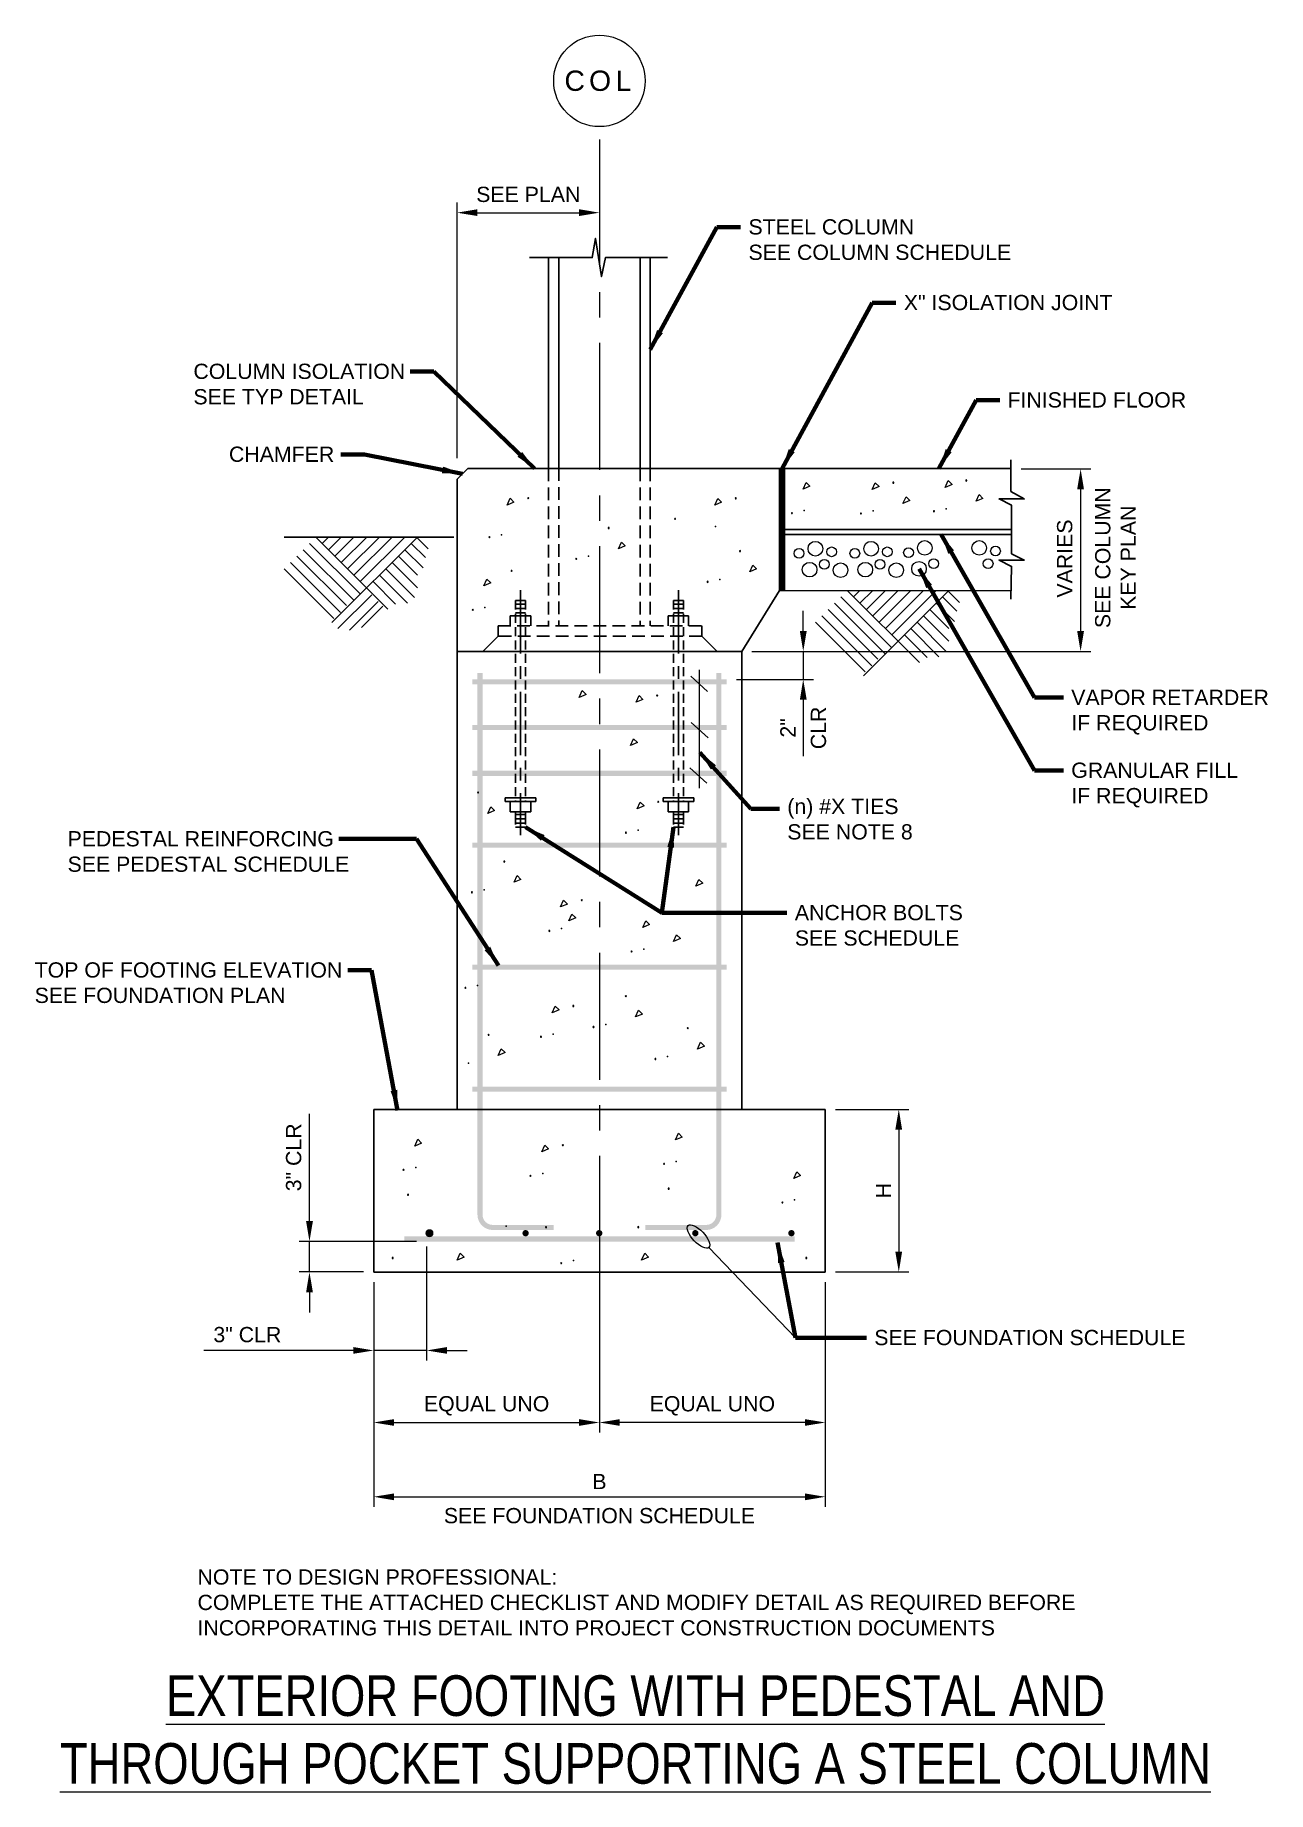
# Model space of a CAD drawing. Header units: inches. Extents: x 240 to 362, y 1895 to 2068.
import ezdxf

# ---------------------------------------------------------------- set-up
doc = ezdxf.new("R2010")
doc.units = ezdxf.units.IN
doc.header["$LTSCALE"] = 5
doc.header["$MEASUREMENT"] = 0
for name, pattern in [('CENTER', [2, 1.25, -0.25, 0.25, -0.25]), ('CENTERX2', [4, 2.5, -0.5, 0.5, -0.5]), ('HIDDEN', [0.375, 0.25, -0.125])]:
    doc.linetypes.add(name, pattern=pattern)
for name, color, linetype, lineweight in [('S-ANNO-DIMS', 1, 'Continuous', 20), ('S-ANNO-TEXT', 7, 'Continuous', 20), ('S-DELT-PATT', 7, 'Continuous', 15), ('S-DETL', 3, 'Continuous', 30), ('S-GRID', 9, 'CENTER', 20), ('S-GRID-IDEN', 9, 'Continuous', 20)]:
    doc.layers.add(name, color=color, linetype=linetype, lineweight=lineweight)
doc.styles.add('Romans', font='arial.ttf')
doc.dimstyles.get("Standard").update_dxf_attribs({"dimtxt": 0.18, "dimasz": 0.18, "dimexe": 0.18, "dimexo": 0.0625, "dimgap": 0.09, "dimtad": 0, "dimtih": 1, "dimtoh": 1, "dimdec": 4, "dimzin": 0, "dimdsep": 46, "dimtxsty": 'Standard', "dimcen": 0.09, "dimadec": 0, "dimazin": 0, "dimtfac": 1, "dimtdec": 4, "dimtofl": 0, "dimtmove": 0, "dimatfit": 3, "dimfxl": 1, "dimtolj": 1, "dimtzin": 0, "dimarcsym": 0})

# ---------------------------------------------------------------- blocks, each defined once
blk = doc.blocks.new('*D1')
at = {"layer": 'Defpoints', "color": 0, "transparency": 16777216}
for p in [(295.94, 2052.74), (295.94, 2050.26), (281.94, 2025.09)]:
    blk.add_point(p, dxfattribs=at)
at = {"layer": 'S-ANNO-DIMS', "transparency": 16777216}
for p, q in [((281.94, 2026.09), (281.94, 2051.26)), ((283.94, 2050.26), (293.94, 2050.26))]:
    blk.add_line(p, q, dxfattribs=at)
for points in [[(283.94, 2050.6), (283.94, 2049.93), (281.94, 2050.26)], [(293.94, 2050.6), (293.94, 2049.93), (295.94, 2050.26)]]:
    blk.add_solid(points, dxfattribs=at)
at = {"layer": 'S-ANNO-DIMS', "transparency": 16777216, "insert": (288.94, 2052.05), "char_height": 1.5, "attachment_point": 5, "style": 'Romans'}
blk.add_mtext('\\A1;SEE PLAN', dxfattribs=at)
blk = doc.blocks.new('*D2')
at = {"layer": 'Defpoints', "color": 0, "transparency": 16777216}
for p in [(336.42, 2025.04), (311.74, 2007.09), (343.28, 2007.09)]:
    blk.add_point(p, dxfattribs=at)
at = {"layer": 'S-ANNO-DIMS', "transparency": 16777216}
for p, q in [((337.42, 2025.04), (344.28, 2025.04)), ((343.28, 2023.04), (343.28, 2009.09)), ((312.74, 2007.09), (344.28, 2007.09))]:
    blk.add_line(p, q, dxfattribs=at)
for points in [[(342.94, 2023.04), (343.61, 2023.04), (343.28, 2025.04)], [(342.94, 2009.09), (343.61, 2009.09), (343.28, 2007.09)]]:
    blk.add_solid(points, dxfattribs=at)
at = {"layer": 'S-ANNO-DIMS', "transparency": 16777216, "insert": (341.72, 2016.23), "char_height": 1.5, "attachment_point": 5, "rotation": 90, "style": 'Romans'}
blk.add_mtext('\\A1;VARIES ', dxfattribs=at)
blk = doc.blocks.new('*D3')
at = {"layer": 'Defpoints', "color": 0, "transparency": 16777216}
for p in [(278.94, 1949.03), (267.41, 1946.03), (273.73, 1946.03)]:
    blk.add_point(p, dxfattribs=at)
at = {"layer": 'S-ANNO-DIMS', "transparency": 16777216}
for p, q in [((267.41, 1951.03), (267.41, 1961.6)), ((277.94, 1949.03), (266.41, 1949.03)), ((267.41, 1946.03), (267.41, 1949.03)), ((272.73, 1946.03), (266.41, 1946.03)), ((267.41, 1944.03), (267.41, 1942.03))]:
    blk.add_line(p, q, dxfattribs=at)
for points in [[(267.08, 1951.03), (267.75, 1951.03), (267.41, 1949.03)], [(267.08, 1944.03), (267.75, 1944.03), (267.41, 1946.03)]]:
    blk.add_solid(points, dxfattribs=at)
at = {"layer": 'S-ANNO-DIMS', "transparency": 16777216, "insert": (265.86, 1957.31), "char_height": 1.5, "attachment_point": 5, "rotation": 90, "style": 'Romans'}
blk.add_mtext('\\A1;3" CLR', dxfattribs=at)
blk = doc.blocks.new('*D4')
at = {"layer": 'Defpoints', "color": 0, "transparency": 16777216}
for p in [(273.73, 1946.03), (318.16, 1946.03), (318.16, 1923.91)]:
    blk.add_point(p, dxfattribs=at)
at = {"layer": 'S-ANNO-DIMS', "transparency": 16777216}
for p, q in [((273.73, 1945.03), (273.73, 1922.91)), ((318.16, 1945.03), (318.16, 1922.91)), ((275.73, 1923.91), (316.16, 1923.91))]:
    blk.add_line(p, q, dxfattribs=at)
for points in [[(275.73, 1924.24), (275.73, 1923.57), (273.73, 1923.91)], [(316.16, 1924.24), (316.16, 1923.57), (318.16, 1923.91)]]:
    blk.add_solid(points, dxfattribs=at)
at = {"layer": 'S-ANNO-DIMS', "transparency": 16777216, "insert": (295.94, 1925.41), "char_height": 1.5, "attachment_point": 5, "style": 'Romans'}
blk.add_mtext('\\A1;B', dxfattribs=at)
blk = doc.blocks.new('*D5')
at = {"layer": 'Defpoints', "color": 0, "transparency": 16777216}
for p in [(295.94, 1946.03), (273.73, 1939.31), (295.94, 1931.22)]:
    blk.add_point(p, dxfattribs=at)
at = {"layer": 'S-ANNO-DIMS', "transparency": 16777216}
for p, q in [((295.94, 1945.03), (295.94, 1930.22)), ((273.73, 1938.31), (273.73, 1930.22)), ((275.73, 1931.22), (293.94, 1931.22))]:
    blk.add_line(p, q, dxfattribs=at)
for points in [[(275.73, 1931.55), (275.73, 1930.89), (273.73, 1931.22)], [(293.94, 1931.55), (293.94, 1930.89), (295.94, 1931.22)]]:
    blk.add_solid(points, dxfattribs=at)
at = {"layer": 'S-ANNO-DIMS', "transparency": 16777216, "insert": (284.84, 1932.86), "char_height": 1.5, "attachment_point": 5, "style": 'Romans'}
blk.add_mtext('\\A1;EQUAL UNO', dxfattribs=at)
blk = doc.blocks.new('*D6')
at = {"layer": 'Defpoints', "color": 0, "transparency": 16777216}
for p in [(278.94, 1949.53), (273.73, 1946.03), (278.94, 1938.31)]:
    blk.add_point(p, dxfattribs=at)
at = {"layer": 'S-ANNO-DIMS', "transparency": 16777216}
for p, q in [((278.94, 1948.53), (278.94, 1937.31)), ((273.73, 1945.03), (273.73, 1937.31)), ((271.73, 1938.31), (257.02, 1938.31)), ((278.94, 1938.31), (273.73, 1938.31)), ((280.94, 1938.31), (282.94, 1938.31))]:
    blk.add_line(p, q, dxfattribs=at)
for points in [[(271.73, 1938.64), (271.73, 1937.98), (273.73, 1938.31)], [(280.94, 1938.64), (280.94, 1937.98), (278.94, 1938.31)]]:
    blk.add_solid(points, dxfattribs=at)
at = {"layer": 'S-ANNO-DIMS', "transparency": 16777216, "insert": (261.3, 1939.86), "char_height": 1.5, "attachment_point": 5, "style": 'Romans'}
blk.add_mtext('\\A1;3" CLR', dxfattribs=at)
blk = doc.blocks.new('*D0')
at = {"layer": 'Defpoints', "color": 0, "transparency": 16777216}
for p in [(318.16, 1962.03), (318.16, 1946.03), (325.39, 1946.03)]:
    blk.add_point(p, dxfattribs=at)
at = {"layer": 'S-ANNO-DIMS', "transparency": 16777216}
for p, q in [((319.16, 1962.03), (326.39, 1962.03)), ((325.39, 1960.03), (325.39, 1948.03)), ((319.16, 1946.03), (326.39, 1946.03))]:
    blk.add_line(p, q, dxfattribs=at)
for points in [[(325.05, 1960.03), (325.72, 1960.03), (325.39, 1962.03)], [(325.05, 1948.03), (325.72, 1948.03), (325.39, 1946.03)]]:
    blk.add_solid(points, dxfattribs=at)
at = {"layer": 'S-ANNO-DIMS', "transparency": 16777216, "insert": (323.89, 1954.03), "char_height": 1.5, "attachment_point": 5, "rotation": 90, "style": 'Romans'}
blk.add_mtext('\\A1;H', dxfattribs=at)
blk = doc.blocks.new('*D7')
at = {"layer": 'Defpoints', "color": 0, "transparency": 16777216}
for p in [(295.94, 1946.03), (318.16, 1939.31), (295.94, 1931.22)]:
    blk.add_point(p, dxfattribs=at)
at = {"layer": 'S-ANNO-DIMS', "transparency": 16777216}
for p, q in [((295.94, 1945.03), (295.94, 1930.22)), ((318.16, 1938.31), (318.16, 1930.22)), ((316.16, 1931.22), (297.94, 1931.22))]:
    blk.add_line(p, q, dxfattribs=at)
for points in [[(297.94, 1931.55), (297.94, 1930.89), (295.94, 1931.22)], [(316.16, 1931.55), (316.16, 1930.89), (318.16, 1931.22)]]:
    blk.add_solid(points, dxfattribs=at)
at = {"layer": 'S-ANNO-DIMS', "transparency": 16777216, "insert": (307.05, 1932.86), "char_height": 1.5, "attachment_point": 5, "style": 'Romans'}
blk.add_mtext('\\A1;EQUAL UNO', dxfattribs=at)
blk = doc.blocks.new('*D8')
at = {"layer": 'Defpoints', "color": 0, "transparency": 16777216}
for p in [(309.94, 2007.09), (308.44, 2004.34), (315.99, 2004.34)]:
    blk.add_point(p, dxfattribs=at)
at = {"layer": 'S-ANNO-DIMS', "transparency": 16777216}
for p, q in [((315.99, 2009.09), (315.99, 2011.09)), ((310.94, 2007.09), (316.99, 2007.09)), ((315.99, 2007.09), (315.99, 2004.34)), ((309.44, 2004.34), (316.99, 2004.34)), ((315.99, 2002.34), (315.99, 2000.34))]:
    blk.add_line(p, q, dxfattribs=at)
for points in [[(315.66, 2009.09), (316.33, 2009.09), (315.99, 2007.09)], [(315.66, 2002.34), (316.33, 2002.34), (315.99, 2004.34)]]:
    blk.add_solid(points, dxfattribs=at)

msp = doc.modelspace()

# ---------------------------------------------------------------- hatches: boundary and pattern name
at = {"layer": 'S-DETL'}
h = msp.add_hatch(color=256, dxfattribs=at)
h.dxf.hatch_style = 1
h.paths.add_polyline_path([(283.4425174, 2003.8436153), (308.4425174, 2003.8436153), (308.4425174, 2004.3436153), (283.4425174, 2004.3436153)])
h = msp.add_hatch(color=256, dxfattribs=at)
h.dxf.hatch_style = 1
edge = h.paths.add_edge_path()
edge.add_line((284.4425174, 2004.9797951), (284.4425174, 1951.6606269))
edge.add_arc((285.4425174, 1951.6606269), 1, 180, 270)
edge.add_line((285.4425174, 1950.6606269), (291.4425174, 1950.6606269))
edge.add_line((291.4425174, 1950.6606269), (291.4425174, 1950.1606269))
edge.add_line((291.4425174, 1950.1606269), (285.4425174, 1950.1606269))
edge.add_arc((285.4425174, 1951.6606269), 1.5, 180, 270, ccw=False)
edge.add_line((283.9425174, 1951.6606269), (283.9425174, 2004.9797951))
edge.add_line((283.9425174, 2004.9797951), (284.4425174, 2004.9797951))
h = msp.add_hatch(color=256, dxfattribs=at)
h.dxf.hatch_style = 1
edge = h.paths.add_edge_path()
edge.add_line((307.4425174, 2004.9797951), (307.4425174, 1951.6606269))
edge.add_arc((306.4425174, 1951.6606269), 1, -90, 0, ccw=False)
edge.add_line((306.4425174, 1950.6606269), (300.4425174, 1950.6606269))
edge.add_line((300.4425174, 1950.6606269), (300.4425174, 1950.1606269))
edge.add_line((300.4425174, 1950.1606269), (306.4425174, 1950.1606269))
edge.add_arc((306.4425174, 1951.6606269), 1.5, 270, 360)
edge.add_line((307.9425174, 1951.6606269), (307.9425174, 2004.9797951))
edge.add_line((307.9425174, 2004.9797951), (307.4425174, 2004.9797951))
h = msp.add_hatch(color=256, dxfattribs=at)
h.dxf.hatch_style = 1
h.paths.add_polyline_path([(283.4425174, 1999.3436153), (308.4425174, 1999.3436153), (308.4425174, 1999.8436153), (283.4425174, 1999.8436153)])
h = msp.add_hatch(color=256, dxfattribs=at)
h.dxf.hatch_style = 1
h.paths.add_polyline_path([(283.4425174, 1994.8436153), (308.4425174, 1994.8436153), (308.4425174, 1995.3436153), (283.4425174, 1995.3436153)])
h = msp.add_hatch(color=256, dxfattribs=at)
h.dxf.hatch_style = 1
h.paths.add_polyline_path([(283.4425174, 1987.7776153), (308.4425174, 1987.7776153), (308.4425174, 1988.2776153), (283.4425174, 1988.2776153)])
h = msp.add_hatch(color=256, dxfattribs=at)
h.dxf.hatch_style = 1
h.paths.add_polyline_path([(283.4425174, 1975.7776153), (308.4425174, 1975.7776153), (308.4425174, 1976.2776153), (283.4425174, 1976.2776153)])
h = msp.add_hatch(color=256, dxfattribs=at)
h.dxf.hatch_style = 1
h.paths.add_polyline_path([(283.4425174, 1963.7776153), (308.4425174, 1963.7776153), (308.4425174, 1964.2776153), (283.4425174, 1964.2776153)])
at = {"layer": 'S-DETL', "linetype": 'Continuous'}
h = msp.add_hatch(color=256, dxfattribs=at)
h.dxf.hatch_style = 1
h.paths.add_polyline_path([(278.9055295, 1949.8473516, 1), (279.5305295, 1949.8473516, 1)])
h = msp.add_hatch(color=256, dxfattribs=at)
h.dxf.hatch_style = 1
h.paths.add_polyline_path([(278.9055295, 1949.8473516, 1), (279.5305295, 1949.8473516, 1)])
h = msp.add_hatch(color=256, dxfattribs=at)
h.dxf.hatch_style = 1
h.paths.add_polyline_path([(288.3616885, 1949.8481269, 1), (288.9866885, 1949.8481269, 1)])
h = msp.add_hatch(color=256, dxfattribs=at)
h.dxf.hatch_style = 1
h.paths.add_polyline_path([(295.6048476, 1949.8481269, 1), (296.2298476, 1949.8481269, 1)])
h = msp.add_hatch(color=256, dxfattribs=at)
h.dxf.hatch_style = 1
h.paths.add_polyline_path([(305.0610067, 1949.8481269, 1), (305.6860067, 1949.8481269, 1)])
h = msp.add_hatch(color=256, dxfattribs=at)
h.dxf.hatch_style = 1
h.paths.add_polyline_path([(314.5171658, 1949.8481269, 1), (315.1421658, 1949.8481269, 1)])
at = {"layer": 'S-DETL'}
h = msp.add_hatch(color=256, dxfattribs=at)
h.dxf.hatch_style = 1
h.paths.add_polyline_path([(276.7295174, 1949.5276153), (315.1555174, 1949.5276153), (315.1555174, 1949.0276153), (276.7295174, 1949.0276153)])

# ---------------------------------------------------------------- linework, layer by layer
at = {"layer": 'S-ANNO-DIMS'}
for p, q in [((305.7578315, 2005.2780803), (305.7578315, 1993.6484321)), ((304.9191744, 2004.6639564), (306.58652, 2003.1556376)), ((315.9935861, 2002.3436153), (315.9935861, 1996.7825649)), ((304.9721571, 2000.1021083), (306.6395027, 1998.5937895)), ((304.849198, 1995.6265216), (306.5165436, 1994.1182028))]:
    msp.add_line(p, q, dxfattribs=at)
at = {"layer": 'S-ANNO-TEXT'}
msp.add_lwpolyline([(306.7136362, 1948.4485604), (315.2298333, 1939.5546555)], dxfattribs=at)
msp.add_ellipse((305.6862339, 1949.5215298), major_axis=(-1.0274023, 1.0729694), ratio=0.4, dxfattribs=at)
at = {"layer": 'S-DELT-PATT', "color": 7, "linetype": 'Continuous'}
for p, q in [((267.4147309, 2017.722084), (272.3911528, 2012.7456778)), ((268.0397309, 2018.347084), (275.129309, 2011.2575215)), ((268.6647309, 2017.722084), (269.2897309, 2018.347084)), ((269.2897309, 2017.097084), (270.5397309, 2018.347084)), ((269.6234028, 2009.9307715), (278.0397153, 2018.347084)), ((269.9147309, 2016.472084), (271.7897309, 2018.347084)), ((270.5397309, 2015.847084), (273.0397309, 2018.347084)), ((271.1647309, 2015.222084), (274.2897309, 2018.347084)), ((271.7897309, 2014.597084), (275.5397309, 2018.347084)), ((272.4147309, 2013.972084), (276.7897153, 2018.347084)), ((277.4147153, 2017.722084), (278.8215747, 2016.315209)), ((277.9784653, 2018.285834), (279.0927309, 2017.1715528)), ((265.5397465, 2015.847084), (270.4511372, 2010.9356934)), ((266.1647465, 2016.472084), (271.0436215, 2011.5931934)), ((266.7897465, 2017.097084), (271.7986684, 2012.0881622)), ((275.5397309, 2015.847084), (278.0397153, 2013.3470997)), ((276.1647309, 2016.472084), (278.0397153, 2014.597084)), ((276.7897153, 2017.097084), (278.5866997, 2015.300084)), ((264.9147465, 2015.222084), (269.7936215, 2010.3431934)), ((273.6647309, 2013.972084), (275.8843403, 2011.7524747)), ((274.2897309, 2014.597084), (277.0619965, 2011.8248028)), ((274.9147309, 2015.222084), (277.7520278, 2012.3847872)), ((270.2175122, 2009.3366465), (273.5335434, 2012.6526778)), ((271.3553715, 2009.1740997), (274.1837465, 2012.0024747)), ((272.5257309, 2009.4341778), (274.6388872, 2011.547334))]:
    msp.add_line(p, q, dxfattribs=at)
at = {"layer": 'S-DELT-PATT'}
for p, q in [((313.6522231, 2013.0936153), (336.4423825, 2013.0936153)), ((319.6988702, 2012.4686153), (324.6752921, 2007.492209)), ((320.3238702, 2013.0936153), (327.4134484, 2006.0040528)), ((320.9488702, 2012.4686153), (321.5738702, 2013.0936153)), ((321.5738702, 2011.8436153), (322.8238702, 2013.0936153)), ((321.9075421, 2004.6773028), (330.3238546, 2013.0936153)), ((322.1988702, 2011.2186153), (324.0738702, 2013.0936153)), ((322.8238702, 2010.5936153), (325.3238702, 2013.0936153)), ((323.4488702, 2009.9686153), (326.5738702, 2013.0936153)), ((324.0738702, 2009.3436153), (327.8238702, 2013.0936153)), ((324.6988702, 2008.7186153), (329.0738546, 2013.0936153)), ((329.6988546, 2012.4686153), (331.105714, 2011.0617403)), ((330.2626046, 2013.0323653), (331.3768702, 2011.918084)), ((317.8238859, 2010.5936153), (322.7352765, 2005.6822247)), ((318.4488859, 2011.2186153), (323.3277609, 2006.3397247)), ((319.0738859, 2011.8436153), (324.0828077, 2006.8346934)), ((327.8238702, 2010.5936153), (330.3238546, 2008.0936309)), ((328.4488702, 2011.2186153), (330.3238546, 2009.3436153)), ((329.0738546, 2011.8436153), (330.870839, 2010.0466153)), ((317.1988859, 2009.9686153), (322.0777609, 2005.0897247)), ((325.9488702, 2008.7186153), (328.1684796, 2006.4990059)), ((326.5738702, 2009.3436153), (329.3461359, 2006.571334)), ((327.1988702, 2009.9686153), (330.0361671, 2007.1313184))]:
    msp.add_line(p, q, dxfattribs=at)
at = {"layer": 'S-DELT-PATT', "flags": 128}
for points in [[(316.6523515, 2023.3403204), (315.9780885, 2023.0526701), (316.2774588, 2023.7152132)], [(323.4477265, 2023.3104092), (322.7734635, 2023.0227589), (323.0728338, 2023.685302)], [(330.6322657, 2023.5197891), (329.9580028, 2023.2321388), (330.257373, 2023.8946818)], [(333.6641451, 2022.1470872), (332.9898821, 2021.8594369), (333.2892524, 2022.5219799)], [(287.5282608, 2021.7792798), (286.8539978, 2021.4916295), (287.153368, 2022.1541725)], [(307.9518139, 2021.7704163), (307.2775509, 2021.482766), (307.5769212, 2022.145309)], [(326.4796059, 2021.9377073), (325.8053429, 2021.650057), (326.1047131, 2022.3126001)], [(298.4750122, 2017.4737461), (297.8007492, 2017.1860958), (298.1001195, 2017.8486389)], [(311.3998012, 2015.2050839), (310.7255382, 2014.9174336), (311.0249085, 2015.5799766)], [(285.2519636, 2013.8231236), (284.5777006, 2013.5354732), (284.8770709, 2014.1980163)], [(294.6280882, 2002.8549794), (293.9538253, 2002.5673291), (294.2531955, 2003.2298721)], [(300.2188234, 2002.3715555), (299.5445604, 2002.0839052), (299.8439307, 2002.7464482)], [(299.6812537, 1998.1281685), (299.0069907, 1997.8405182), (299.3063609, 1998.5030613)], [(285.6273485, 1991.4378037), (284.9530855, 1991.1501534), (285.2524558, 1991.8126964)], [(300.3263366, 1991.8973719), (299.6520736, 1991.6097215), (299.9514439, 1992.2722646)], [(288.209499, 1984.6577658), (287.535236, 1984.3701155), (287.8346063, 1985.0326585)], [(306.1017816, 1984.2837669), (305.4275186, 1983.9961166), (305.7268889, 1984.6586596)], [(292.7942054, 1982.2346589), (292.1199425, 1981.9470086), (292.4193127, 1982.6095517)], [(293.6130848, 1980.861957), (292.9388218, 1980.5743067), (293.2381921, 1981.2368498)], [(300.8775719, 1980.2067678), (300.2033089, 1979.9191175), (300.5026792, 1980.5816605)], [(303.9094513, 1978.8340659), (303.2351883, 1978.5464156), (303.5345586, 1979.2089586)], [(291.9685003, 1971.8185041), (291.2942373, 1971.5308538), (291.5936076, 1972.1933968)], [(300.1664452, 1971.4075136), (299.4921822, 1971.1198633), (299.7915524, 1971.7824063)], [(286.6588231, 1967.6140948), (285.9845602, 1967.3264445), (286.2839304, 1967.9889876)], [(306.2621943, 1968.2552358), (305.5879313, 1967.9675855), (305.8873016, 1968.6301285)], [(278.4407445, 1958.7132603), (277.7664816, 1958.42561), (278.0658518, 1959.088153)], [(290.934585, 1958.1331218), (290.260322, 1957.8454714), (290.5596923, 1958.5080145)], [(304.0826725, 1959.3092685), (303.4084095, 1959.0216182), (303.7077798, 1959.6841612)], [(315.7237449, 1955.5191995), (315.0494819, 1955.2315492), (315.3488522, 1955.8940922)], [(282.6230271, 1947.4939079), (281.9487641, 1947.2062575), (282.2481343, 1947.8688006)], [(300.7691535, 1947.4939079), (300.0948905, 1947.2062575), (300.3942607, 1947.8688006)]]:
    msp.add_lwpolyline(points, close=True, dxfattribs=at)
for points in [[(324.7993964, 2023.6965052, 1), (324.9030764, 2023.6965052, 1)], [(331.9839356, 2023.905885, 1), (332.0876156, 2023.905885, 1)], [(288.8799307, 2022.1653758, 1), (288.9836107, 2022.1653758, 1)], [(309.3034838, 2022.1565122, 1), (309.4071638, 2022.1565122, 1)], [(314.8206062, 2020.6984894, 1), (314.9242862, 2020.6984894, 1)], [(321.6159812, 2020.6685782, 1), (321.7196612, 2020.6685782, 1)], [(328.8005205, 2020.877958, 1), (328.9042005, 2020.877958, 1)], [(296.7948027, 2019.232544, 1), (296.8984827, 2019.232544, 1)], [(303.3315863, 2020.1290537, 1), (303.4352663, 2020.1290537, 1)], [(285.0600138, 2018.3310805, 1), (285.1636938, 2018.3310805, 1)], [(293.6113876, 2016.204617, 1), (293.7150676, 2016.204617, 1)], [(309.7195917, 2016.9638817, 1), (309.8232717, 2016.9638817, 1)], [(287.2401352, 2015.0155877, 1), (287.3438152, 2015.0155877, 1)], [(306.5361766, 2013.9359547, 1), (306.6398566, 2013.9359547, 1)], [(283.4202183, 2011.1812925, 1), (283.5238983, 2011.1812925, 1)], [(301.5704933, 2002.7576514, 1), (301.6741733, 2002.7576514, 1)], [(283.947139, 1993.1966015, 1), (284.050819, 1993.1966015, 1)], [(301.6780065, 1992.2834678, 1), (301.7816865, 1992.2834678, 1)], [(298.4945914, 1989.2555408, 1), (298.5982714, 1989.2555408, 1)], [(286.5292895, 1986.4165637, 1), (286.6329695, 1986.4165637, 1)], [(283.3458743, 1983.3886366, 1), (283.4495543, 1983.3886366, 1)], [(294.1458753, 1982.6207549, 1), (294.2495553, 1982.6207549, 1)], [(290.9624602, 1979.5928279, 1), (291.0661402, 1979.5928279, 1)], [(299.0458267, 1977.5649367, 1), (299.1495067, 1977.5649367, 1)], [(282.7042161, 1973.9852316, 1), (282.8078961, 1973.9852316, 1)], [(298.4862357, 1973.1663115, 1), (298.5899157, 1973.1663115, 1)], [(293.3201702, 1972.2046, 1), (293.4238502, 1972.2046, 1)], [(284.9786137, 1969.3728927, 1), (285.0822937, 1969.3728927, 1)], [(290.136755, 1969.176673, 1), (290.240435, 1969.176673, 1)], [(295.3028205, 1970.1383844, 1), (295.4065005, 1970.1383844, 1)], [(304.5819848, 1970.0140337, 1), (304.6856648, 1970.0140337, 1)], [(301.3985696, 1966.9861066, 1), (301.5022496, 1966.9861066, 1)], [(292.2862549, 1958.5192177, 1), (292.3899349, 1958.5192177, 1)], [(302.2509272, 1956.6674374, 1), (302.3546072, 1956.6674374, 1)], [(276.6089993, 1956.0714292, 1), (276.7126793, 1956.0714292, 1)], [(289.1028397, 1955.4912907, 1), (289.2065197, 1955.4912907, 1)], [(277.0546736, 1953.628285, 1), (277.1583536, 1953.628285, 1)], [(302.6966015, 1954.2242932, 1), (302.8002815, 1954.2242932, 1)], [(313.8919996, 1952.8773684, 1), (313.9956796, 1952.8773684, 1)], [(290.63359, 1950.4361859, 1), (290.73727, 1950.4361859, 1)], [(299.7129173, 1950.4418316, 1), (299.8165973, 1950.4418316, 1)], [(275.5464024, 1947.4062972, 1), (275.6500824, 1947.4062972, 1)], [(292.132543, 1946.9086615, 1), (292.236223, 1946.9086615, 1)], [(316.2455366, 1947.4062972, 1), (316.3492166, 1947.4062972, 1)]]:
    msp.add_lwpolyline(points, format="xyb", close=True, dxfattribs=at)
at = {"layer": 'S-DELT-PATT'}
for centre, radius in [((315.5849705, 2016.7340309), 0.4799992), ((317.1837178, 2017.1982801), 0.7199988), ((318.7824651, 2016.8887806), 0.4799992), ((321.0668465, 2016.7340309), 0.4799992), ((322.6655937, 2017.1982801), 0.7199988), ((324.264341, 2016.8887806), 0.4799992), ((326.3488118, 2016.8143746), 0.4799992), ((327.9475591, 2017.2786238), 0.7199988), ((333.3073216, 2017.2786238), 0.7199988), ((334.9060689, 2016.9691243), 0.4799992), ((316.6162188, 2015.1352836), 0.7199988), ((318.0602163, 2015.6510327), 0.4799992), ((319.6592136, 2015.0837837), 0.7199988), ((322.0980947, 2015.1352836), 0.7199988), ((323.5420923, 2015.6510327), 0.4799992), ((325.1410895, 2015.0837837), 0.7199988), ((327.3800601, 2015.2156273), 0.7199988), ((328.8240576, 2015.7313764), 0.4799992), ((334.1838201, 2015.7313764), 0.4799992)]:
    msp.add_circle(centre, radius, dxfattribs=at)
for p in [(316.0733322, 2020.942841), (322.8687072, 2020.9129298), (330.0532465, 2021.1223097), (307.3727946, 2019.3729369), (286.3127397, 2018.5754322), (294.8641135, 2016.4489686), (307.7889026, 2014.1803064), (284.6729443, 2011.4256442), (299.7473173, 1989.4998925), (284.5986003, 1983.6329883), (292.2151862, 1979.8371795), (300.2985526, 1977.8092884), (283.9569421, 1974.2295833), (291.389481, 1969.4210247), (296.5555465, 1970.3827361), (302.6512956, 1967.2304583), (283.0479245, 1966.5893173), (303.5036532, 1956.9117891), (277.8617253, 1956.3157809), (290.3555657, 1955.7356423), (315.1447256, 1953.1217201), (286.7638769, 1950.543438), (293.385269, 1947.1530131)]:
    msp.add_point(p, dxfattribs=at)
at = {"layer": 'S-DETL', "linetype": 'Continuous'}
for p, q in [((290.9425174, 2045.8458548), (290.9425174, 2025.0489434)), ((291.9445174, 2045.8458548), (291.9445174, 2025.0936153)), ((299.9405174, 2045.8458548), (299.9405174, 2025.0936153)), ((300.9425174, 2045.8458548), (300.9425174, 2025.0936153)), ((281.9425174, 2024.0347715), (283.0013612, 2025.0936153)), ((283.0013612, 2025.0936153), (336.4227937, 2025.0936153)), ((313.6522231, 2013.0936153), (313.6522231, 2025.0936153)), ((313.7772231, 2013.0936153), (313.7772231, 2025.0936153)), ((313.9022231, 2013.0936153), (313.9022231, 2025.0936153)), ((314.0272231, 2013.0936153), (314.0272231, 2025.0936153)), ((314.1522231, 2013.0936153), (314.1522231, 2025.0936153)), ((281.9425174, 2024.0347715), (281.9425174, 1961.9656153)), ((314.1522231, 2019.0936153), (336.4955174, 2019.0936153)), ((281.6153612, 2018.347084), (264.9147465, 2018.347084)), ((314.1522231, 2018.5936153), (336.4955174, 2018.5936153)), ((309.9425174, 2007.0936153), (313.6522231, 2013.0936153)), ((314.1522231, 2013.0936153), (313.6522231, 2013.0936153)), ((281.9425174, 2007.0936153), (309.9425174, 2007.0936153)), ((309.9425174, 2007.0936153), (309.9425174, 1961.9676153)), ((273.7295174, 1962.0276153), (318.1555174, 1962.0276153)), ((273.7295174, 1962.0276153), (273.7295174, 1946.0276153)), ((318.1555174, 1962.0276153), (318.1555174, 1946.0276153)), ((273.7295174, 1946.0276153), (318.1555174, 1946.0276153))]:
    msp.add_line(p, q, dxfattribs=at)
at = {"layer": 'S-DETL', "color": 7, "linetype": 'HIDDEN'}
for p, q in [((290.9425174, 2025.0936153), (290.9425174, 2009.6432872)), ((291.9445174, 2025.1382872), (291.9445174, 2009.6432872)), ((299.9405174, 2025.0936153), (299.9405174, 2009.5986153)), ((300.9425174, 2025.0936153), (300.9425174, 2009.5986153)), ((285.9825174, 2009.5986153), (306.0225174, 2009.5986153)), ((306.0225174, 2008.5966153), (285.9825174, 2008.5966153)), ((287.6718499, 1991.3082996), (287.6718499, 1989.8052996)), ((288.6738499, 1991.3082996), (288.6738499, 1989.8052996)), ((303.2111849, 1991.3082996), (303.2111849, 1989.8052996)), ((304.2131849, 1991.3082996), (304.2131849, 1989.8052996))]:
    msp.add_line(p, q, dxfattribs=at)
at = {"layer": 'S-DETL', "color": 7, "linetype": 'Continuous'}
for p, q in [((288.6738499, 2012.1046924), (287.6718499, 2012.1046924)), ((303.2111849, 2012.1046924), (304.2131849, 2012.1046924)), ((289.1748499, 2010.6006153), (287.1708499, 2010.6006153)), ((287.1708499, 2010.6006153), (287.1708499, 2009.5986153)), ((288.6738499, 2011.7286924), (287.6718499, 2011.7286924)), ((288.6738499, 2011.2999737), (287.6718499, 2011.2999737)), ((288.6738499, 2010.8710987), (287.6718499, 2010.8710987)), ((289.1748499, 2009.5986153), (289.1748499, 2010.6006153)), ((302.7101849, 2009.5986153), (302.7101849, 2010.6006153)), ((302.7101849, 2010.6006153), (304.7141849, 2010.6006153)), ((303.2111849, 2011.7286924), (304.2131849, 2011.7286924)), ((303.2111849, 2011.2999737), (304.2131849, 2011.2999737)), ((303.2111849, 2010.8710987), (304.2131849, 2010.8710987)), ((304.7141849, 2010.6006153), (304.7141849, 2009.5986153)), ((285.9825174, 2008.5966153), (284.4795174, 2007.0936153)), ((285.9825174, 2008.5966153), (285.9825174, 2009.5986153)), ((306.0225174, 2009.5986153), (306.0225174, 2008.5966153)), ((306.0225174, 2008.5966153), (307.5255174, 2007.0936153)), ((286.6698499, 1992.3102996), (286.6698499, 1992.6860496)), ((289.6758499, 1992.6860496), (286.6698499, 1992.6860496)), ((289.6758499, 1992.3102996), (286.6698499, 1992.3102996)), ((287.1708499, 1991.3082996), (287.1708499, 1992.3102996)), ((289.1748499, 1992.3102996), (287.1708499, 1992.3102996)), ((289.1748499, 1992.3102996), (287.1708499, 1992.3102996)), ((289.1748499, 1991.3082996), (287.1708499, 1991.3082996)), ((289.1748499, 1992.3102996), (289.1748499, 1991.3082996)), ((289.6758499, 1992.6860496), (289.6758499, 1992.3102996)), ((302.2091849, 1992.3102996), (302.2091849, 1992.6860496)), ((305.2151849, 1992.6860496), (302.2091849, 1992.6860496)), ((305.2151849, 1992.3102996), (302.2091849, 1992.3102996)), ((302.7101849, 1991.3082996), (302.7101849, 1992.3102996)), ((304.7141849, 1992.3102996), (302.7101849, 1992.3102996)), ((304.7141849, 1992.3102996), (302.7101849, 1992.3102996)), ((304.7141849, 1991.3082996), (302.7101849, 1991.3082996)), ((304.7141849, 1992.3102996), (304.7141849, 1991.3082996)), ((305.2151849, 1992.6860496), (305.2151849, 1992.3102996)), ((288.6738499, 1991.0388933), (287.6718499, 1991.0388933)), ((288.6738499, 1990.6100183), (287.6718499, 1990.6100183)), ((288.6738499, 1990.1812996), (287.6718499, 1990.1812996)), ((288.6738499, 1989.8052996), (287.6718499, 1989.8052996)), ((304.2131849, 1991.0388933), (303.2111849, 1991.0388933)), ((304.2131849, 1990.6100183), (303.2111849, 1990.6100183)), ((304.2131849, 1990.1812996), (303.2111849, 1990.1812996)), ((304.2131849, 1989.8052996), (303.2111849, 1989.8052996))]:
    msp.add_line(p, q, dxfattribs=at)
at = {"layer": 'S-DETL', "color": 7, "linetype": 'HIDDEN', "ltscale": 0.7}
for p, q in [((287.6718499, 2012.1046924), (287.6718499, 1992.3102996)), ((288.6738499, 2012.1046924), (288.6738499, 1992.3102996)), ((303.2111849, 2012.1046924), (303.2111849, 1992.3102996)), ((304.2131849, 2012.1046924), (304.2131849, 1992.3102996))]:
    msp.add_line(p, q, dxfattribs=at)
at = {"layer": 'S-DETL', "color": 7, "linetype": 'CENTER'}
for p, q in [((288.1728499, 2013.129159), (288.1728499, 1989.0005808)), ((303.7121849, 2013.129159), (303.7121849, 1989.0005808))]:
    msp.add_line(p, q, dxfattribs=at)
at = {"layer": 'S-DETL', "linetype": 'Continuous'}
for points in [[(302.6313961, 2045.8458548), (296.5239097, 2045.8458548), (296.1375859, 2043.969388), (295.5418821, 2047.7223216), (295.2291377, 2045.8458548), (289.048072, 2045.8458548)], [(336.4227937, 2025.9544932), (336.4227937, 2022.8328734), (337.7398872, 2022.0876153), (335.2511476, 2022.0876153), (336.4955174, 2021.4654304), (336.4955174, 2016.6978002), (337.7398872, 2016.0756153), (335.2511476, 2016.0756153), (336.4955174, 2015.4534304), (336.4227937, 2012.2236444)]]:
    msp.add_lwpolyline(points, dxfattribs=at)
msp.add_circle((279.2180295, 1949.8473516), 0.3125, dxfattribs=at)
at = {"layer": 'S-GRID', "linetype": 'CENTERX2'}
msp.add_line((295.9425174, 2057.4462658), (295.9425174, 1937.591463), dxfattribs=at)
at = {"layer": 'S-GRID-IDEN'}
msp.add_circle((295.9425174, 2063.2296153), 4.5, dxfattribs=at)

# ---------------------------------------------------------------- texts
at = {"layer": 'S-ANNO-DIMS', "insert": (346.706307, 2016.310608), "char_height": 1.499999989, "attachment_point": 5, "rotation": 90, "style": 'Romans'}
msp.add_mtext('\\A1;SEE COLUMN\\PKEY PLAN', dxfattribs=at)
at = {"layer": 'S-ANNO-DIMS', "insert": (315.9935861, 1999.5630901), "char_height": 1.49999999, "attachment_point": 5, "rotation": 90, "line_spacing_factor": 1.2, "style": 'Romans'}
msp.add_mtext('\\A1;2"\\PCLR', dxfattribs=at)
at = {"layer": 'S-ANNO-DIMS', "insert": (295.9425174, 1922.0463002), "char_height": 1.499999989, "attachment_point": 5, "style": 'Romans'}
msp.add_mtext('\\A1;SEE FOUNDATION SCHEDULE', dxfattribs=at)
at = {"layer": 'S-ANNO-TEXT', "style": 'Romans'}
for s, insert, char_height, attachment_point in [('{\\T1.2;COL}', (295.9425174, 2063.2296153), 2, 5), ('\\A1;STEEL COLUMN\\PSEE COLUMN SCHEDULE', (310.602352, 2049.6135343), 1.499999989, 1), ('\\A1;X" ISOLATION JOINT', (325.8886059, 2042.1688498), 1.499999989, 1), ('\\A1;COLUMN ISOLATION\\PSEE TYP DETAIL', (255.9931833, 2035.4000343), 1.499999989, 1), ('\\A1;FINISHED FLOOR', (336.0847177, 2032.5895241), 1.499999989, 1), ('\\A1;CHAMFER', (259.4906833, 2027.2445092), 1.499999989, 1), ('\\A1;VAPOR RETARDER\\PIF REQUIRED', (342.3570881, 2003.3203112), 1.499999989, 1), ('\\A1;GRANULAR FILL \\PIF REQUIRED', (342.3570881, 1996.1514845), 1.499999989, 1), ('\\A1;(n) #X TIES\\PSEE NOTE 8', (314.4218051, 1992.5876304), 1.499999989, 1), ('\\A1;PEDESTAL REINFORCING\\PSEE PEDESTAL SCHEDULE', (243.6122, 1989.4059508), 1.499999989, 1), ('\\A1;ANCHOR BOLTS\\PSEE SCHEDULE', (315.165127, 1982.1421494), 1.499999989, 1), ('\\A1;TOP OF FOOTING ELEVATION \\PSEE FOUNDATION PLAN', (240.3754691, 1976.4992277), 1.499999989, 1), ('\\A1;SEE FOUNDATION SCHEDULE', (322.9801509, 1940.3302353), 1.499999989, 1), ('NOTE TO DESIGN PROFESSIONAL: \\PCOMPLETE THE ATTACHED CHECKLIST AND MODIFY DETAIL AS REQUIRED BEFORE \\PINCORPORATING THIS DETAIL INTO PROJECT CONSTRUCTION DOCUMENTS', (256.3945871, 1916.7675144), 1.499999989, 1), ('{\\W0.8;\\LEXTERIOR FOOTING WITH PEDESTAL AND \\PTHROUGH POCKET SUPPORTING A STEEL COLUMN}', (299.4827519, 1906.3439128), 4, 2)]:
    msp.add_mtext(s, dxfattribs=dict(at, insert=insert, char_height=char_height, attachment_point=attachment_point))

# ---------------------------------------------------------------- dimensions: what is measured, and where the dimension line sits
at = {"layer": 'S-ANNO-DIMS'}
for base, p1, p2, text, override, picture, middle in [((295.9425174, 2050.2624268), (281.9425174, 2025.0936153), (295.9425174, 2052.7447465), 'SEE PLAN', {"dimscale": 16, "dimtxt": 0.09375, "dimasz": 0.125, "dimexe": 0.0625, "dimgap": 0.0625, "dimtih": 0, "dimtoh": 0, "dimdec": 5, "dimlfac": 1, "dimrnd": 0.03125, "dimzin": 7, "dimlunit": 4, "dimtxsty": 'Romans', "dimcen": 0.125, "dimse2": 1, "dimclrd": 256, "dimclre": 256, "dimclrt": 256, "dimadec": 4, "dimtdec": 5, "dimtmove": 2, "dimtvp": 1, "dimfrac": 2, "dimtzin": 3, "dimlwd": 65535, "dimlwe": 65535}, '*D1', (288.9425174, 2052.0500844)), ((278.9425174, 1938.3109225), (273.7295174, 1946.0276153), (278.9425174, 1949.5276153), '3" CLR', {"dimscale": 16, "dimtxt": 0.09375, "dimasz": 0.125, "dimexe": 0.0625, "dimgap": 0.0625, "dimtih": 0, "dimtoh": 0, "dimdec": 5, "dimlfac": 1, "dimrnd": 0.03125, "dimzin": 7, "dimlunit": 4, "dimtxsty": 'Romans', "dimcen": 0.125, "dimclrd": 256, "dimclre": 256, "dimclrt": 256, "dimadec": 4, "dimtdec": 5, "dimtofl": 1, "dimtvp": 1, "dimfrac": 2, "dimtzin": 3, "dimlwd": 65535, "dimlwe": 65535}, '*D6', (261.3036136, 1938.3109225)), ((318.1555174, 1923.9052133), (273.7295174, 1946.0276153), (318.1555174, 1946.0276153), 'B', {"dimscale": 16, "dimtxt": 0.09375, "dimasz": 0.125, "dimexe": 0.0625, "dimgap": 0.0625, "dimtih": 0, "dimtoh": 0, "dimdec": 5, "dimlfac": 1, "dimrnd": 0.03125, "dimzin": 7, "dimlunit": 4, "dimtxsty": 'Romans', "dimcen": 0.125, "dimclrd": 256, "dimclre": 256, "dimclrt": 256, "dimadec": 4, "dimtdec": 5, "dimtofl": 1, "dimtvp": 1, "dimfrac": 2, "dimtzin": 3, "dimlwd": 65535, "dimlwe": 65535}, '*D4', (295.9425174, 1923.9052133)), ((295.9425174, 1931.2205146), (273.7295174, 1939.3109225), (295.9425174, 1946.0276153), 'EQUAL UNO', {"dimscale": 16, "dimtxt": 0.09375, "dimasz": 0.125, "dimexe": 0.0625, "dimgap": 0.0625, "dimtih": 0, "dimtoh": 0, "dimdec": 5, "dimlfac": 1, "dimrnd": 0.03125, "dimzin": 7, "dimlunit": 4, "dimtxsty": 'Romans', "dimcen": 0.125, "dimclrd": 256, "dimclre": 256, "dimclrt": 256, "dimadec": 4, "dimtdec": 5, "dimtofl": 1, "dimtvp": 1, "dimfrac": 2, "dimtzin": 3, "dimlwd": 65535, "dimlwe": 65535}, '*D5', (284.8360174, 1931.2205146))]:
    dim = msp.add_linear_dim(base=base, p1=p1, p2=p2, text=text, dimstyle='Standard', override=override, dxfattribs=at)
    dim.commit()
    dim.dimension.update_dxf_attribs({"geometry": picture, "text_midpoint": middle, "dimtype": 128})
for base, p1, p2, angle, text, override, picture, middle in [((343.2758272, 2007.0936153), (336.4227937, 2025.0407397), (311.738811, 2007.0936153), 90, 'VARIES ', {"dimscale": 16, "dimtxt": 0.09375, "dimasz": 0.125, "dimexe": 0.0625, "dimgap": 0.0625, "dimtih": 0, "dimtoh": 0, "dimdec": 5, "dimlfac": 1, "dimrnd": 0.03125, "dimzin": 7, "dimlunit": 4, "dimtxsty": 'Romans', "dimcen": 0.125, "dimclrd": 256, "dimclre": 256, "dimclrt": 256, "dimadec": 4, "dimtdec": 5, "dimtofl": 1, "dimtvp": 1, "dimfrac": 2, "dimtzin": 3, "dimlwd": 65535, "dimlwe": 65535}, '*D2', (343.2758272, 2016.2290178)), ((315.9935861, 2004.3436153), (309.9425174, 2007.0936153), (308.4425174, 2004.3436153), 90, ' ', {"dimscale": 16, "dimtxt": 0.09375, "dimasz": 0.125, "dimexe": 0.0625, "dimgap": 0.0625, "dimtih": 0, "dimtoh": 0, "dimdec": 5, "dimlfac": 1, "dimrnd": 0.03125, "dimzin": 7, "dimlunit": 4, "dimtxsty": 'Romans', "dimcen": 0.125, "dimclrd": 256, "dimclre": 256, "dimclrt": 256, "dimadec": 4, "dimtdec": 5, "dimtofl": 1, "dimtmove": 2, "dimtvp": 1, "dimfrac": 2, "dimtzin": 3, "dimlwd": 65535, "dimlwe": 65535}, '*D8', (315.9935861, 1999.3753989)), ((325.3879333, 1946.0276153), (318.1555174, 1962.0276153), (318.1555174, 1946.0276153), 90, 'H', {"dimscale": 16, "dimtxt": 0.09375, "dimasz": 0.125, "dimexe": 0.0625, "dimgap": 0.0625, "dimtih": 0, "dimtoh": 0, "dimdec": 5, "dimlfac": 1, "dimrnd": 0.03125, "dimzin": 7, "dimlunit": 4, "dimtxsty": 'Romans', "dimcen": 0.125, "dimclrd": 256, "dimclre": 256, "dimclrt": 256, "dimadec": 4, "dimtdec": 5, "dimtofl": 1, "dimtvp": 1, "dimfrac": 2, "dimtzin": 3, "dimlwd": 65535, "dimlwe": 65535}, '*D0', (325.3879333, 1954.0276153)), ((267.4125101, 1946.0276153), (278.9425174, 1949.0276153), (273.7295174, 1946.0276153), 90, '3" CLR', {"dimscale": 16, "dimtxt": 0.09375, "dimasz": 0.125, "dimexe": 0.0625, "dimgap": 0.0625, "dimtih": 0, "dimtoh": 0, "dimdec": 5, "dimlfac": 1, "dimrnd": 0.03125, "dimzin": 7, "dimlunit": 4, "dimtxsty": 'Romans', "dimcen": 0.125, "dimclrd": 256, "dimclre": 256, "dimclrt": 256, "dimadec": 4, "dimtdec": 5, "dimtofl": 1, "dimtvp": 1, "dimfrac": 2, "dimtzin": 3, "dimlwd": 65535, "dimlwe": 65535}, '*D3', (267.4125101, 1957.3120627)), ((295.9425174, 1931.2205146), (318.1555174, 1939.3109225), (295.9425174, 1946.0276153), 180, 'EQUAL UNO', {"dimscale": 16, "dimtxt": 0.09375, "dimasz": 0.125, "dimexe": 0.0625, "dimgap": 0.0625, "dimtih": 0, "dimtoh": 0, "dimdec": 5, "dimlfac": 1, "dimrnd": 0.03125, "dimzin": 7, "dimlunit": 4, "dimtxsty": 'Romans', "dimcen": 0.125, "dimclrd": 256, "dimclre": 256, "dimclrt": 256, "dimadec": 4, "dimtdec": 5, "dimtofl": 1, "dimtvp": 1, "dimfrac": 2, "dimtzin": 3, "dimlwd": 65535, "dimlwe": 65535}, '*D7', (307.0490174, 1931.2205146))]:
    dim = msp.add_linear_dim(base=base, p1=p1, p2=p2, angle=angle, text=text, dimstyle='Standard', override=override, dxfattribs=at)
    dim.commit()
    dim.dimension.update_dxf_attribs({"geometry": picture, "text_midpoint": middle, "dimtype": 128})

# ---------------------------------------------------------------- leaders
at = {"layer": 'S-ANNO-TEXT'}
for points in [[(300.9425174, 2036.8074977), (307.4983735, 2048.8374429), (309.8262606, 2048.8374429)], [(313.9022231, 2025.0936153), (322.7846274, 2041.3927584), (325.1125145, 2041.3927584)], [(289.5490174, 2025.0936153), (279.662305, 2034.6239429), (277.3344178, 2034.6239429)], [(329.3447893, 2025.0936153), (333.0068306, 2031.8134327), (335.3347177, 2031.8134327)], [(282.4719393, 2024.5641934), (272.8245389, 2026.4684178), (270.4966518, 2026.4684178)], [(329.551759, 2018.5936153), (338.7458572, 2002.5447314), (341.6070881, 2002.5447314)], [(327.3800601, 2015.2156273), (338.7458572, 1995.3759047), (341.6070881, 1995.3759047)], [(305.8131415, 1997.1599276), (310.8366657, 1991.603831), (313.6718051, 1991.603831)], [(288.6738499, 1989.8052996), (302.0950912, 1981.366058), (314.3890356, 1981.366058)], [(303.2111849, 1989.8052996), (302.0950912, 1981.366058), (314.3890356, 1981.366058)], [(286.0099033, 1976.1779995), (277.9330622, 1988.641512), (270.2912874, 1988.641512)], [(276.0806693, 1961.9279995), (273.5295838, 1975.7231363), (271.2016967, 1975.7231363)], [(313.4587987, 1948.9169319), (315.2298333, 1939.5546555), (322.2301509, 1939.5546555)]]:
    msp.add_leader(points, dimstyle='Standard', override={"dimscale": 16, "dimtxt": 0.09375, "dimasz": 0.125, "dimexe": 0.0625, "dimgap": 0.0625, "dimtad": 0, "dimtih": 0, "dimtoh": 0, "dimdec": 5, "dimlfac": 16, "dimrnd": 0.03125, "dimzin": 7, "dimlunit": 4, "dimtxsty": 'Romans', "dimcen": 0.125, "dimclrd": 256, "dimclre": 256, "dimclrt": 256, "dimadec": 4, "dimtdec": 5, "dimtofl": 1, "dimtvp": 1, "dimfrac": 2, "dimtzin": 3, "dimlwd": 65535, "dimlwe": 65535}, dxfattribs=at)

doc.saveas('drawing.dxf')
